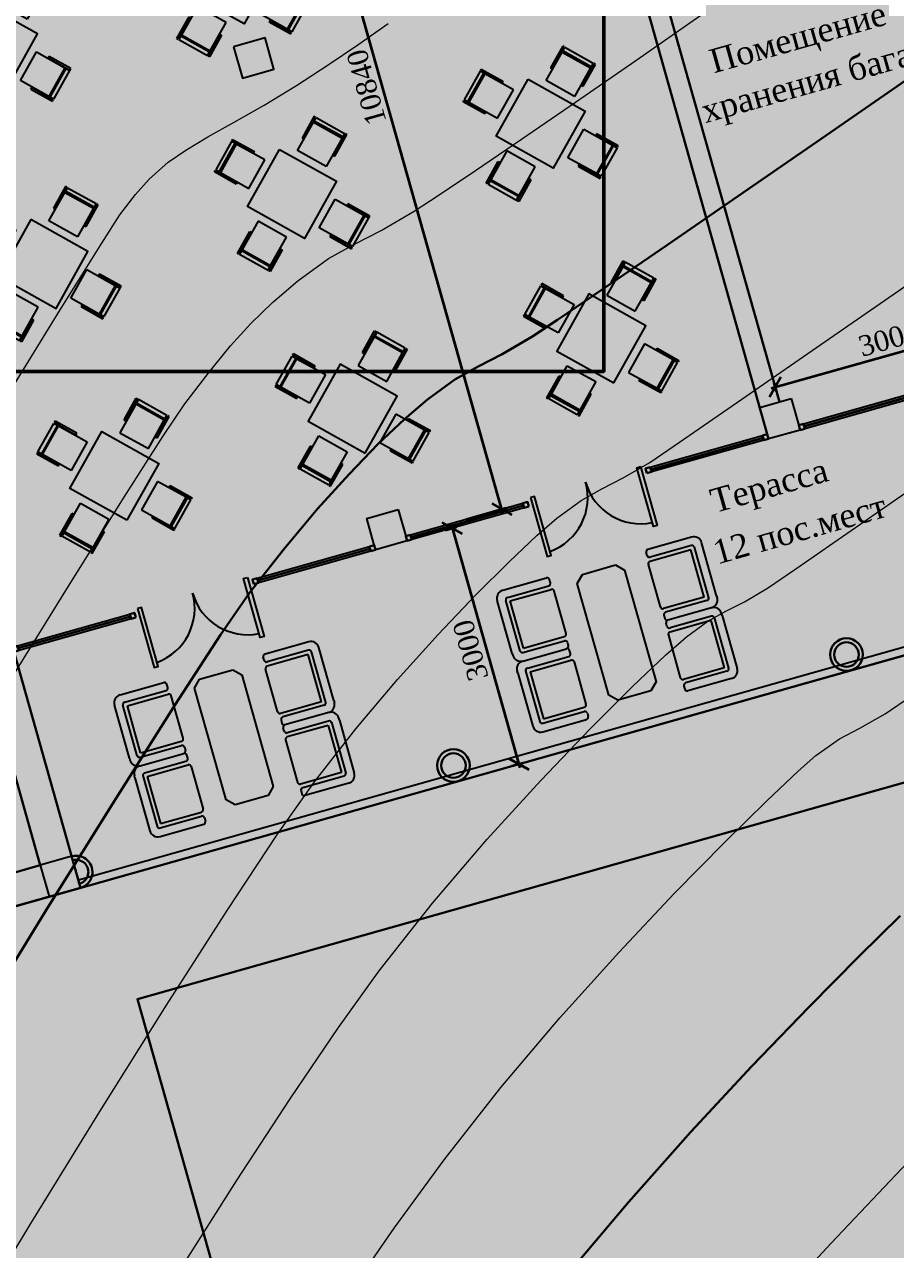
# Model space of a CAD drawing. Header units: millimetres. Extents: x 474337 to 1180020, y 4124662 to 4776603.
# Drawn here: x 769061 to 779724, y 4415351 to 4430349 of the extents above; entities that cross this region are included whole.
import ezdxf

# ---------------------------------------------------------------- set-up
doc = ezdxf.new("R2010")
doc.units = ezdxf.units.MM
doc.header["$PDMODE"] = 32
doc.header["$PDSIZE"] = 0.33
for name, color, linetype in [('(031) Горизонтали', 42, 'Continuous'), ('100_FURNITURE', 25, 'Continuous'), ('A_Windows', 160, 'Continuous'), ('ШРИФТ', 7, 'Continuous')]:
    doc.layers.add(name, color=color, linetype=linetype)
doc.layers.add('(032) Горизонтали утолщенные', color=32, linetype='Continuous', lineweight=30)
doc.styles.add('GENERATED_STYLE_1', font='times.ttf')
doc.styles.add('J~stule', font='dutch.ttf')
doc.linetypes.add('FENCELINE1', pattern='A,0.25,-0.1,[133,ltypeshp.shx,S=0.1,R=0,X=-0.1,Y=0],-0.1,1', length=1.45)
doc.dimstyles.new('J~style', dxfattribs={"dimscale": 100, "dimtxt": 2.5, "dimasz": 2, "dimexe": 0.55, "dimexo": 0.725, "dimtad": 1, "dimdec": 0, "dimdsep": 46, "dimtxsty": 'J~stule', "dimblk": 'OBLIQUE', "dimcen": 2, "dimdle": 0.5, "dimadec": 0, "dimazin": 0, "dimtfac": 1, "dimtdec": 0, "dimtmove": 0, "dimatfit": 3, "dimfxl": 1, "dimarcsym": 0})

# ---------------------------------------------------------------- blocks, each defined once
blk = doc.blocks.new('hydyd')
for p, q in [((-820, -29), (-537, 254)), ((-503, 220), (-786, -63)), ((-774, -75), (-491, 208)), ((-537, 254), (-503, 220)), ((-517, 277), (-531, 263)), ((-531, 263), (-316, 47)), ((-302, 61), (-517, 277)), ((-491, 208), (-208, -75)), ((491, 208), (208, -75)), ((302, 61), (517, 277)), ((531, 263), (316, 47)), ((774, -75), (491, 208)), ((537, 254), (503, 220)), ((503, 220), (786, -63)), ((517, 277), (531, 263)), ((820, -29), (537, 254)), ((-316, 47), (-302, 61)), ((316, 47), (302, 61)), ((-827, -33), (-841, -47)), ((-841, -47), (-625, -262)), ((-612, -248), (-827, -33)), ((-786, -63), (-820, -29)), ((-491, -358), (-774, -75)), ((-208, -75), (-491, -358)), ((208, -75), (491, -358)), ((491, -358), (774, -75)), ((612, -248), (827, -33)), ((841, -47), (625, -262)), ((786, -63), (820, -29)), ((827, -33), (841, -47)), ((-625, -262), (-612, -248)), ((625, -262), (612, -248)), ((-627, -867), (-842, -1083)), ((-828, -1097), (-613, -881)), ((-774, -1057), (-491, -774)), ((-613, -881), (-627, -867)), ((-491, -774), (-208, -1057)), ((491, -774), (208, -1057)), ((774, -1057), (491, -774)), ((613, -881), (627, -867)), ((828, -1097), (613, -881)), ((627, -867), (842, -1083)), ((-842, -1083), (-828, -1097)), ((-820, -1103), (-786, -1069)), ((-537, -1386), (-820, -1103)), ((-786, -1069), (-503, -1351)), ((-491, -1339), (-774, -1057)), ((-317, -1177), (-532, -1392)), ((-519, -1406), (-303, -1191)), ((-208, -1057), (-491, -1339)), ((-303, -1191), (-317, -1177)), ((208, -1057), (491, -1339)), ((303, -1191), (317, -1177)), ((519, -1406), (303, -1191)), ((317, -1177), (532, -1392)), ((491, -1339), (774, -1057)), ((786, -1069), (503, -1351)), ((537, -1386), (820, -1103)), ((820, -1103), (786, -1069)), ((842, -1083), (828, -1097)), ((-503, -1351), (-537, -1386)), ((-532, -1392), (-519, -1406)), ((503, -1351), (537, -1386)), ((532, -1392), (519, -1406))]:
    blk.add_line(p, q)
blk.add_lwpolyline([(0, -1131), (566, -566), (0, 0), (-566, -566), (0, -1131)])
blk = doc.blocks.new('_Oblique')
at = {"color": 0, "linetype": 'ByBlock', "lineweight": -2}
blk.add_line((-0.5, -0.5), (0.5, 0.5), dxfattribs=at)
blk = doc.blocks.new('*D143')
at = {"color": 0, "lineweight": -2, "transparency": 16777216}
for p, q in [((3361026, -531298), (3361026, -531190)), ((3364026, -531298), (3364026, -531190)), ((3360976, -531245), (3364076, -531245))]:
    blk.add_line(p, q, dxfattribs=at)
at = {"layer": 'Defpoints', "color": 0, "lineweight": 30, "transparency": 16777216}
for p in [(3364026, -531245), (3361026, -531370), (3364026, -531370)]:
    blk.add_point(p, dxfattribs=at)
at = {"color": 0, "lineweight": -2, "transparency": 16777216, "xscale": 200, "yscale": 200, "zscale": 200, "rotation": 180}
blk.add_blockref('_Oblique', (3361026, -531245), dxfattribs=at)
at = {"color": 0, "lineweight": -2, "transparency": 16777216, "xscale": 200, "yscale": 200, "zscale": 200}
blk.add_blockref('_Oblique', (3364026, -531245), dxfattribs=at)
at = {"color": 0, "transparency": 16777216, "insert": (3362526, -531055), "char_height": 250, "attachment_point": 5, "style": 'J~stule'}
blk.add_mtext('3000', dxfattribs=at)
blk = doc.blocks.new('*D144')
at = {"color": 0, "lineweight": -2, "transparency": 16777216}
for p, q in [((3356948, -520933), (3357453, -520933)), ((3357398, -531823), (3357398, -520883)), ((3356948, -531773), (3357453, -531773))]:
    blk.add_line(p, q, dxfattribs=at)
at = {"layer": 'Defpoints', "color": 0, "lineweight": 30, "transparency": 16777216}
for p in [(3356876, -520933), (3357398, -520933), (3356876, -531773)]:
    blk.add_point(p, dxfattribs=at)
at = {"color": 0, "lineweight": -2, "transparency": 16777216, "xscale": 200, "yscale": 200, "zscale": 200}
for p, rotation in [((3357398, -520933), 90), ((3357398, -531773), 270)]:
    blk.add_blockref('_Oblique', p, dxfattribs=dict(at, rotation=rotation))
at = {"color": 0, "transparency": 16777216, "insert": (3357207, -526353), "char_height": 250, "attachment_point": 5, "rotation": 90, "style": 'J~stule'}
blk.add_mtext('10840', dxfattribs=at)
blk = doc.blocks.new('*D153')
at = {"color": 0, "lineweight": -2, "transparency": 16777216}
for p, q in [((3342176, -521206), (3342176, -521929)), ((3360776, -521206), (3360776, -521929)), ((3360826, -521874), (3342126, -521874))]:
    blk.add_line(p, q, dxfattribs=at)
at = {"layer": 'Defpoints', "color": 0, "lineweight": 30, "transparency": 16777216}
for p in [(3342176, -521133), (3360776, -521133), (3342176, -521874)]:
    blk.add_point(p, dxfattribs=at)
at = {"color": 0, "lineweight": -2, "transparency": 16777216, "xscale": 200, "yscale": 200, "zscale": 200, "rotation": 180}
blk.add_blockref('_Oblique', (3342176, -521874), dxfattribs=at)
at = {"color": 0, "lineweight": -2, "transparency": 16777216, "xscale": 200, "yscale": 200, "zscale": 200}
blk.add_blockref('_Oblique', (3360776, -521874), dxfattribs=at)
at = {"color": 0, "transparency": 16777216, "insert": (3351476, -521683), "char_height": 250, "attachment_point": 5, "style": 'J~stule'}
blk.add_mtext('18600', dxfattribs=at)
blk = doc.blocks.new('*D155')
at = {"color": 0, "lineweight": -2, "transparency": 16777216}
for p, q in [((3356751, -531783), (3356751, -534883)), ((3356664, -531833), (3356806, -531833)), ((3356664, -534833), (3356806, -534833))]:
    blk.add_line(p, q, dxfattribs=at)
at = {"layer": 'Defpoints', "color": 0, "lineweight": 30, "transparency": 16777216}
for p in [(3356592, -531833), (3356592, -534833), (3356751, -534833)]:
    blk.add_point(p, dxfattribs=at)
at = {"color": 0, "lineweight": -2, "transparency": 16777216, "xscale": 200, "yscale": 200, "zscale": 200}
for p, rotation in [((3356751, -531833), 90), ((3356751, -534833), 270)]:
    blk.add_blockref('_Oblique', p, dxfattribs=dict(at, rotation=rotation))
at = {"color": 0, "transparency": 16777216, "insert": (3356561, -533333), "char_height": 250, "attachment_point": 5, "rotation": 90, "style": 'J~stule'}
blk.add_mtext('3000', dxfattribs=at)
blk = doc.blocks.new('*U76')
at = {"color": 7, "lineweight": 30}
for points in [[(0, 60), (60, 60), (60, 0), (0, 0)], [(4600, 60), (4540, 60), (4540, 0), (4600, 0)]]:
    blk.add_lwpolyline(points, close=True, dxfattribs=at)
at = {"color": 4, "lineweight": 25}
for points in [[(60, 60), (4540, 60), (4540, 0), (60, 0)], [(60, 35), (4540, 35), (4540, 25), (60, 25)]]:
    blk.add_lwpolyline(points, close=True, dxfattribs=at)
blk = doc.blocks.new('*U92')
at = {"color": 7, "lineweight": 30}
for points in [[(0, 60), (60, 60), (60, 0), (0, 0)], [(1550, 60), (1490, 60), (1490, 0), (1550, 0)]]:
    blk.add_lwpolyline(points, close=True, dxfattribs=at)
at = {"color": 4, "lineweight": 25}
for points in [[(60, 60), (1490, 60), (1490, 0), (60, 0)], [(60, 35), (1490, 35), (1490, 25), (60, 25)]]:
    blk.add_lwpolyline(points, close=True, dxfattribs=at)
blk = doc.blocks.new('dfgfdgf')
h = blk.add_hatch(color=256)
h.dxf.hatch_style = 1
h.paths.add_polyline_path([(3356175.57, -525833.49), (3356175.57, -525433.49), (3355775.57, -525433.49), (3355775.57, -525833.49)])
h = blk.add_hatch(color=256)
h.dxf.hatch_style = 1
h.paths.add_polyline_path([(3355775.57, -531833.49), (3355775.57, -531433.49), (3356175.57, -531433.49), (3356175.57, -531833.49)])
h = blk.add_hatch(color=256)
h.dxf.hatch_style = 1
h.paths.add_polyline_path([(3360775.57, -531833.49), (3360775.57, -531433.49), (3361175.57, -531433.49), (3361175.57, -531833.49)])
h = blk.add_hatch(color=256)
h.dxf.hatch_style = 1
h.paths.add_polyline_path([(3351175.57, -534833.49), (3351175.57, -534433.49), (3350775.57, -534433.49), (3350775.57, -534833.49)])
at = {"lineweight": 30}
for p, q in [((3360775.57, -531833.49), (3360775.57, -525433.49)), ((3361025.57, -531433.49), (3361025.57, -525833.49))]:
    blk.add_line(p, q, dxfattribs=at)
for p, q in [((3352282.4, -532693.62), (3352838.57, -532693.62)), ((3354682.4, -532693.62), (3354126.22, -532693.62)), ((3352182.4, -533468.62), (3352182.4, -532793.62)), ((3352182.4, -533468.62), (3352182.4, -532793.62)), ((3352282.4, -533468.62), (3352282.4, -532823.62)), ((3352312.4, -532793.62), (3352838.57, -532793.62)), ((3352332.4, -533443.62), (3352332.4, -532843.62)), ((3352332.4, -532843.62), (3352852.4, -532843.62)), ((3352868.57, -532763.62), (3352868.57, -532723.62)), ((3354096.22, -532763.62), (3354096.22, -532723.62)), ((3354632.4, -532843.62), (3354112.4, -532843.62)), ((3354652.4, -532793.62), (3354126.22, -532793.62)), ((3354632.4, -533443.62), (3354632.4, -532843.62)), ((3354682.4, -533468.62), (3354682.4, -532823.62)), ((3354782.4, -533468.62), (3354782.4, -532793.62)), ((3357040.96, -533507.78), (3357040.96, -532832.78)), ((3357040.96, -533507.78), (3357040.96, -532832.78)), ((3357140.96, -532732.78), (3357697.14, -532732.78)), ((3357170.96, -532832.78), (3357697.14, -532832.78)), ((3357727.14, -532802.78), (3357727.14, -532762.78)), ((3358954.79, -532802.78), (3358954.79, -532762.78)), ((3359540.96, -532732.78), (3358984.79, -532732.78)), ((3359510.96, -532832.78), (3358984.79, -532832.78)), ((3359640.96, -533507.78), (3359640.96, -532832.78)), ((3352882.4, -533413.62), (3352882.4, -532873.62)), ((3354082.4, -533413.62), (3354082.4, -532873.62)), ((3357140.96, -533507.78), (3357140.96, -532862.78)), ((3357190.96, -533482.78), (3357190.96, -532882.78)), ((3357190.96, -532882.78), (3357710.96, -532882.78)), ((3357740.96, -533452.78), (3357740.96, -532912.78)), ((3358940.96, -533452.78), (3358940.96, -532912.78)), ((3359490.96, -532882.78), (3358970.96, -532882.78)), ((3359490.96, -533482.78), (3359490.96, -532882.78)), ((3359540.96, -533507.78), (3359540.96, -532862.78)), ((3352332.4, -533443.62), (3352852.4, -533443.62)), ((3354632.4, -533443.62), (3354112.4, -533443.62)), ((3352182.4, -533468.62), (3352182.4, -533493.62)), ((3352182.4, -533468.62), (3352182.4, -533493.62)), ((3352282.4, -533468.62), (3352282.4, -533463.62)), ((3352282.4, -533593.62), (3352838.57, -533593.62)), ((3352282.4, -533593.62), (3352838.57, -533593.62)), ((3352312.4, -533493.62), (3352838.57, -533493.62)), ((3352868.57, -533523.62), (3352868.57, -533563.62)), ((3354096.22, -533523.62), (3354096.22, -533563.62)), ((3354652.4, -533493.62), (3354126.22, -533493.62)), ((3354682.4, -533593.62), (3354126.22, -533593.62)), ((3354682.4, -533593.62), (3354126.22, -533593.62)), ((3354682.4, -533468.62), (3354682.4, -533463.62)), ((3354782.4, -533468.62), (3354782.4, -533493.62)), ((3357040.96, -533507.78), (3357040.96, -533532.78)), ((3357040.96, -533507.78), (3357040.96, -533532.78)), ((3357140.96, -533507.78), (3357140.96, -533502.78)), ((3357170.96, -533532.78), (3357697.14, -533532.78)), ((3357190.96, -533482.78), (3357710.96, -533482.78)), ((3357727.14, -533562.78), (3357727.14, -533602.78)), ((3358954.79, -533562.78), (3358954.79, -533602.78)), ((3359490.96, -533482.78), (3358970.96, -533482.78)), ((3359510.96, -533532.78), (3358984.79, -533532.78)), ((3359540.96, -533507.78), (3359540.96, -533502.78)), ((3359640.96, -533507.78), (3359640.96, -533532.78)), ((3352182.4, -533718.62), (3352182.4, -533693.62)), ((3352182.4, -533718.62), (3352182.4, -533693.62)), ((3352182.4, -533718.62), (3352182.4, -534393.62)), ((3352182.4, -533718.62), (3352182.4, -534393.62)), ((3352282.4, -533718.62), (3352282.4, -534363.62)), ((3352282.4, -533718.62), (3352282.4, -533723.62)), ((3352312.4, -533693.62), (3352838.57, -533693.62)), ((3352332.4, -533743.62), (3352332.4, -534343.62)), ((3352332.4, -533743.62), (3352852.4, -533743.62)), ((3352868.57, -533663.62), (3352868.57, -533623.62)), ((3354096.22, -533663.62), (3354096.22, -533623.62)), ((3354632.4, -533743.62), (3354112.4, -533743.62)), ((3354652.4, -533693.62), (3354126.22, -533693.62)), ((3354632.4, -533743.62), (3354632.4, -534343.62)), ((3354682.4, -533718.62), (3354682.4, -534363.62)), ((3354682.4, -533718.62), (3354682.4, -533723.62)), ((3354782.4, -533718.62), (3354782.4, -533693.62)), ((3354782.4, -533718.62), (3354782.4, -534393.62)), ((3357040.96, -533757.78), (3357040.96, -533732.78)), ((3357040.96, -533757.78), (3357040.96, -533732.78)), ((3357140.96, -533632.78), (3357697.14, -533632.78)), ((3357140.96, -533632.78), (3357697.14, -533632.78)), ((3357170.96, -533732.78), (3357697.14, -533732.78)), ((3357727.14, -533702.78), (3357727.14, -533662.78)), ((3358954.79, -533702.78), (3358954.79, -533662.78)), ((3359540.96, -533632.78), (3358984.79, -533632.78)), ((3359540.96, -533632.78), (3358984.79, -533632.78)), ((3359510.96, -533732.78), (3358984.79, -533732.78)), ((3359640.96, -533757.78), (3359640.96, -533732.78)), ((3352882.4, -533773.62), (3352882.4, -534313.62)), ((3354082.4, -533773.62), (3354082.4, -534313.62)), ((3357040.96, -533757.78), (3357040.96, -534432.78)), ((3357040.96, -533757.78), (3357040.96, -534432.78)), ((3357140.96, -533757.78), (3357140.96, -534402.78)), ((3357140.96, -533757.78), (3357140.96, -533762.78)), ((3357190.96, -533782.78), (3357190.96, -534382.78)), ((3357190.96, -533782.78), (3357710.96, -533782.78)), ((3357740.96, -533812.78), (3357740.96, -534352.78)), ((3358940.96, -533812.78), (3358940.96, -534352.78)), ((3359490.96, -533782.78), (3358970.96, -533782.78)), ((3359490.96, -533782.78), (3359490.96, -534382.78)), ((3359540.96, -533757.78), (3359540.96, -534402.78)), ((3359540.96, -533757.78), (3359540.96, -533762.78)), ((3359640.96, -533757.78), (3359640.96, -534432.78)), ((3352332.4, -534343.62), (3352852.4, -534343.62)), ((3354632.4, -534343.62), (3354112.4, -534343.62)), ((3352282.4, -534493.62), (3352838.57, -534493.62)), ((3352312.4, -534393.62), (3352838.57, -534393.62)), ((3352868.57, -534423.62), (3352868.57, -534463.62)), ((3354096.22, -534423.62), (3354096.22, -534463.62)), ((3354652.4, -534393.62), (3354126.22, -534393.62)), ((3354682.4, -534493.62), (3354126.22, -534493.62)), ((3357170.96, -534432.78), (3357697.14, -534432.78)), ((3357190.96, -534382.78), (3357710.96, -534382.78)), ((3357727.14, -534462.78), (3357727.14, -534502.78)), ((3358954.79, -534462.78), (3358954.79, -534502.78)), ((3359490.96, -534382.78), (3358970.96, -534382.78)), ((3359510.96, -534432.78), (3358984.79, -534432.78)), ((3357140.96, -534532.78), (3357697.14, -534532.78)), ((3359540.96, -534532.78), (3358984.79, -534532.78)), ((3351175.57, -534833.49), (3365775.57, -534833.49))]:
    blk.add_line(p, q)
at = {"linetype": 'FENCELINE1', "ltscale": 200}
blk.add_line((3351175.57, -534733.49), (3365775.57, -534733.49), dxfattribs=at)
for points in [[(3355775.57, -525433.49), (3355775.57, -525833.49), (3356175.57, -525833.49), (3356175.57, -525433.49)], [(3356175.57, -531433.49), (3356175.57, -531833.49), (3355775.57, -531833.49), (3355775.57, -531433.49)], [(3361175.57, -531433.49), (3361175.57, -531833.49), (3360775.57, -531833.49), (3360775.57, -531433.49)], [(3352775.57, -531733.49), (3352775.57, -532483.49), (3352825.57, -532483.49), (3352825.57, -531733.49)], [(3354175.57, -531733.49), (3354175.57, -532483.49), (3354125.57, -532483.49), (3354125.57, -531733.49)], [(3357775.57, -531733.49), (3357775.57, -532483.49), (3357825.57, -532483.49), (3357825.57, -531733.49)], [(3359175.57, -531733.49), (3359175.57, -532483.49), (3359125.57, -532483.49), (3359125.57, -531733.49)], [(3350775.57, -534433.49), (3350775.57, -534833.49), (3351175.57, -534833.49), (3351175.57, -534433.49)]]:
    blk.add_lwpolyline(points, close=True)
at = {"lineweight": 30}
blk.add_lwpolyline([(3350225.57, -534433.49), (3350775.57, -534433.49), (3350775.57, -531433.49), (3351175.57, -531433.49), (3351175.57, -534833.49), (3350225.57, -534833.49)], dxfattribs=at)
for centre, radius in [((3355975.57, -534633.49), 200), ((3355975.57, -534633.49), 150), ((3360975.57, -534633.49), 200), ((3360975.57, -534633.49), 150)]:
    blk.add_circle(centre, radius, dxfattribs=at)
for centre, radius, start, end in [((3352775.57, -531733.49), 700, 274.096044, 0), ((3354175.57, -531733.49), 700, 180, 265.903956), ((3357775.57, -531733.49), 700, 274.096044, 0), ((3359175.57, -531733.49), 700, 180, 265.903956), ((3352282.4, -532793.62), 100, 90, 180), ((3352838.57, -532723.62), 30, 0, 90), ((3354126.22, -532723.62), 30, 90, 180), ((3354682.4, -532793.62), 100, 0, 90), ((3352312.4, -532823.62), 30, 90, 180), ((3352838.57, -532763.62), 30, 270, 0), ((3352852.4, -532873.62), 30, 0, 90), ((3354112.4, -532873.62), 30, 90, 180), ((3354126.22, -532763.62), 30, 180, 270), ((3354652.4, -532823.62), 30, 0, 90), ((3357140.96, -532832.78), 100, 90, 180), ((3357170.96, -532862.78), 30, 90, 180), ((3357697.14, -532762.78), 30, 0, 90), ((3357697.14, -532802.78), 30, 270, 0), ((3358984.79, -532762.78), 30, 90, 180), ((3358984.79, -532802.78), 30, 180, 270), ((3359510.96, -532862.78), 30, 0, 90), ((3359540.96, -532832.78), 100, 0, 90), ((3357710.96, -532912.78), 30, 0, 90), ((3358970.96, -532912.78), 30, 90, 180), ((3352852.4, -533413.62), 30, 270, 0), ((3354112.4, -533413.62), 30, 180, 270), ((3352282.4, -533493.62), 100, 180, 270), ((3352282.4, -533693.62), 100, 90, 180), ((3352312.4, -533463.62), 30, 180, 270), ((3352838.57, -533523.62), 30, 0, 90), ((3352838.57, -533563.62), 30, 270, 0), ((3352838.57, -533623.62), 30, 0, 90), ((3354126.22, -533523.62), 30, 90, 180), ((3354126.22, -533563.62), 30, 180, 270), ((3354126.22, -533623.62), 30, 90, 180), ((3354652.4, -533463.62), 30, 270, 0), ((3354682.4, -533493.62), 100, 270, 0), ((3354682.4, -533693.62), 100, 0, 90), ((3357140.96, -533532.78), 100, 180, 270), ((3357170.96, -533502.78), 30, 180, 270), ((3357697.14, -533562.78), 30, 0, 90), ((3357710.96, -533452.78), 30, 270, 0), ((3358970.96, -533452.78), 30, 180, 270), ((3358984.79, -533562.78), 30, 90, 180), ((3359510.96, -533502.78), 30, 270, 0), ((3359540.96, -533532.78), 100, 270, 0), ((3352312.4, -533723.62), 30, 90, 180), ((3352838.57, -533663.62), 30, 270, 0), ((3352852.4, -533773.62), 30, 0, 90), ((3354112.4, -533773.62), 30, 90, 180), ((3354126.22, -533663.62), 30, 180, 270), ((3354652.4, -533723.62), 30, 0, 90), ((3357140.96, -533732.78), 100, 90, 180), ((3357170.96, -533762.78), 30, 90, 180), ((3357697.14, -533602.78), 30, 270, 0), ((3357697.14, -533662.78), 30, 0, 90), ((3357697.14, -533702.78), 30, 270, 0), ((3358984.79, -533602.78), 30, 180, 270), ((3358984.79, -533662.78), 30, 90, 180), ((3358984.79, -533702.78), 30, 180, 270), ((3359510.96, -533762.78), 30, 0, 90), ((3359540.96, -533732.78), 100, 0, 90), ((3357710.96, -533812.78), 30, 0, 90), ((3358970.96, -533812.78), 30, 90, 180), ((3352852.4, -534313.62), 30, 270, 0), ((3354112.4, -534313.62), 30, 180, 270), ((3352282.4, -534393.62), 100, 180, 270), ((3352312.4, -534363.62), 30, 180, 270), ((3352838.57, -534423.62), 30, 0, 90), ((3352838.57, -534463.62), 30, 270, 0), ((3354126.22, -534423.62), 30, 90, 180), ((3354126.22, -534463.62), 30, 180, 270), ((3354652.4, -534363.62), 30, 270, 0), ((3354682.4, -534393.62), 100, 270, 0), ((3357140.96, -534432.78), 100, 180, 270), ((3357170.96, -534402.78), 30, 180, 270), ((3357697.14, -534462.78), 30, 0, 90), ((3357710.96, -534352.78), 30, 270, 0), ((3358970.96, -534352.78), 30, 180, 270), ((3358984.79, -534462.78), 30, 90, 180), ((3359510.96, -534402.78), 30, 270, 0), ((3359540.96, -534432.78), 100, 270, 0), ((3357697.14, -534502.78), 30, 270, 0), ((3358984.79, -534502.78), 30, 180, 270)]:
    blk.add_arc(centre, radius, start, end)
for radius in [200, 150]:
    blk.add_arc((3351175.57, -534633.49), radius, 270, 90, dxfattribs=at)
at = {"layer": '100_FURNITURE', "color": 0}
for p, q in [((3353182.4, -532859.68), (3353271.68, -532770.39)), ((3353271.68, -532770.39), (3353693.11, -532770.39)), ((3353693.11, -532770.39), (3353782.4, -532859.68)), ((3358040.96, -532898.84), (3358130.25, -532809.55)), ((3358130.25, -532809.55), (3358551.67, -532809.55)), ((3358551.67, -532809.55), (3358640.96, -532898.84)), ((3353182.4, -534281.1), (3353182.4, -532859.68)), ((3353782.4, -532859.68), (3353782.4, -534281.1)), ((3358040.96, -534320.26), (3358040.96, -532898.84)), ((3358640.96, -532898.84), (3358640.96, -534320.26)), ((3353271.68, -534370.39), (3353182.4, -534281.1)), ((3353782.4, -534281.1), (3353693.11, -534370.39)), ((3358130.25, -534409.55), (3358040.96, -534320.26)), ((3358640.96, -534320.26), (3358551.67, -534409.55)), ((3353693.11, -534370.39), (3353271.68, -534370.39)), ((3358551.67, -534409.55), (3358130.25, -534409.55))]:
    blk.add_line(p, q, dxfattribs=at)
at = {"rotation": 180}
for p in [(3352943.75, -525196.24), (3352813.22, -527927.41)]:
    blk.add_blockref('hydyd', p, dxfattribs=at)
at = {"xscale": -1, "rotation": 180}
for p in [(3355975.57, -525196.24), (3355975.57, -527927.41), (3359137.92, -527927.41)]:
    blk.add_blockref('hydyd', p, dxfattribs=at)
at = {"xscale": -1}
blk.add_blockref('hydyd', (3352943.75, -529527.22), dxfattribs=at)
for p in [(3355975.57, -529527.22), (3359137.92, -529527.22)]:
    blk.add_blockref('hydyd', p)
at = {"layer": 'A_Windows', "color": 5, "lineweight": 30, "rotation": 180.0000153929365}
for name, p in [('*U92', (3352725.57, -531773.49)), ('*U92', (3355775.57, -531773.49)), ('*U92', (3357725.57, -531773.49)), ('*U92', (3360775.57, -531773.49)), ('*U76', (3365775.57, -531773.49))]:
    blk.add_blockref(name, p, dxfattribs=at)
at = {"layer": 'ШРИФТ', "style": 'GENERATED_STYLE_1'}
for s, p in [('Помещение', (3361345.33, -527344.62)), ('хранения багажа', (3361081.55, -527903.76)), ('Терасса', (3359890.92, -532528.44)), ('12 пос.мест', (3359749.9, -533142.88))]:
    blk.add_text(s, height=292.5, dxfattribs=at).set_placement(p)
for base, p1, p2, picture, middle in [((3357398.02, -520933.49), (3356875.7, -531773.49), (3356875.7, -520933.49), '*D144', (3357206.96, -526353.49)), ((3356751.08, -534833.49), (3356591.53, -531833.49), (3356591.53, -534833.49), '*D155', (3356561.07, -533333.49))]:
    dim = blk.add_linear_dim(base=base, p1=p1, p2=p2, angle=90, dimstyle='J~style', override={"dimdec": 1, "dimtdec": 1})
    dim.commit()
    dim.dimension.update_dxf_attribs({"geometry": picture, "text_midpoint": middle})
for base, p1, p2, picture, middle in [((3342175.57, -521873.58), (3360775.57, -521133.49), (3342175.57, -521133.49), '*D153', (3351475.57, -521682.53)), ((3364025.57, -531245.13), (3361025.57, -531370.19), (3364025.57, -531370.19), '*D143', (3362525.57, -531055.12))]:
    dim = blk.add_linear_dim(base=base, p1=p1, p2=p2, dimstyle='J~style', override={"dimdec": 1, "dimtdec": 1})
    dim.commit()
    dim.dimension.update_dxf_attribs({"geometry": picture, "text_midpoint": middle})

msp = doc.modelspace()

# ---------------------------------------------------------------- hatches: boundary and pattern name
at = {"lineweight": 30, "true_color": 0xababab}
h = msp.add_hatch(color=253, dxfattribs=at)
h.dxf.hatch_style = 1
edge = h.paths.add_edge_path()
edge.add_arc((846630, 4561555), 73175, 338.95055, 346.7582, ccw=False)
edge.add_line((914922, 4535273), (911663, 4528011))
edge.add_arc((846808, 4561435), 72961, 318.90504, 332.73521, ccw=False)
edge.add_arc((899642, 4515568), 3000, 224.5229, 315.8135, ccw=False)
edge.add_line((897503, 4513464), (864463, 4551254))
edge.add_line((864463, 4551254), (860836, 4549325))
edge.add_line((860836, 4549325), (895608, 4509554))
edge.add_arc((893205, 4507758), 3000, -36.0724, 36.7572, ccw=False)
edge.add_line((895629, 4505992), (866171, 4470218))
edge.add_arc((864010, 4472299), 3000, 225.8075, 316.0821, ccw=False)
edge.add_line((861919, 4470148), (818734, 4519541))
edge.add_line((818734, 4519541), (818452, 4519193))
edge.add_line((818452, 4519193), (816394, 4516141))
edge.add_line((816394, 4516141), (860071, 4466185))
edge.add_arc((857596, 4464489), 3000, -32.4344, 34.4299, ccw=False)
edge.add_line((860128, 4462880), (845305, 4444879))
edge.add_arc((842989, 4446786), 3000, 225, 320.5299, ccw=False)
edge.add_line((840868, 4444664), (817571, 4467961))
edge.add_arc((816157, 4466547), 2000, 45, 105.7638)
edge.add_line((815614, 4468472), (810446, 4467013))
edge.add_line((810446, 4467013), (808272, 4474712))
edge.add_line((808272, 4474712), (794799, 4470909))
edge.add_line((794799, 4470909), (796972, 4463210))
edge.add_line((796972, 4463210), (797663, 4464444))
edge.add_line((797663, 4464444), (796033, 4470218))
edge.add_line((796033, 4470218), (807582, 4473478))
edge.add_line((807582, 4473478), (809212, 4467704))
edge.add_line((809212, 4467704), (797663, 4464444))
edge.add_line((797663, 4464444), (796972, 4463210))
edge.add_line((796972, 4463210), (752899, 4450768))
edge.add_line((752899, 4450768), (744213, 4442082))
edge.add_line((744213, 4442082), (810151, 4460695))
edge.add_line((810151, 4460695), (811102, 4457327))
edge.add_line((811102, 4457327), (813027, 4457870))
edge.add_line((813027, 4457870), (812076, 4461239))
edge.add_line((812076, 4461239), (813858, 4461742))
edge.add_arc((814402, 4459817), 2000, 45, 105.7638, ccw=False)
edge.add_line((815816, 4461231), (837447, 4439600))
edge.add_arc((835326, 4437479), 3000, -39.4701, 45, ccw=False)
edge.add_line((837641, 4435572), (825729, 4421106))
edge.add_line((825729, 4421106), (817128, 4418678))
edge.add_line((817128, 4418678), (813751, 4430643))
edge.add_line((813751, 4430643), (813489, 4430465))
edge.add_line((813489, 4430465), (810217, 4429542))
edge.add_line((810217, 4429542), (809782, 4431081))
edge.add_line((809782, 4431081), (794846, 4426865))
edge.add_line((794846, 4426865), (795368, 4425016))
edge.add_arc((793960, 4410569), 14516, 77.9187, 84.4334, ccw=False)
edge.add_line((796998, 4424763), (796697, 4425829))
edge.add_line((796697, 4425829), (809901, 4429556))
edge.add_line((809901, 4429556), (813077, 4418307))
edge.add_arc((813584, 4435582), 17282, 232.8228, 268.3162, ccw=False)
edge.add_arc((793960, 4410569), 14516, 50.7638, 84.4334)
edge.add_line((795368, 4425016), (795349, 4425010))
edge.add_line((795349, 4425010), (795386, 4424877))
edge.add_line((795386, 4424877), (792249, 4423992))
edge.add_line((792249, 4423992), (792241, 4424020))
edge.add_line((792241, 4424020), (788391, 4422934))
edge.add_line((788391, 4422934), (788399, 4422905))
edge.add_line((788399, 4422905), (785262, 4422019))
edge.add_line((785262, 4422019), (785224, 4422153))
edge.add_line((785224, 4422153), (785205, 4422147))
edge.add_arc((793960, 4410569), 14516, 127.0942, 160.7638)
edge.add_arc((764153, 4421628), 17282, 303.2114, 338.7046, ccw=False)
edge.add_line((773619, 4407169), (770443, 4418418))
edge.add_line((770443, 4418418), (783647, 4422145))
edge.add_line((783647, 4422145), (783948, 4421079))
edge.add_arc((793960, 4410569), 14516, 127.0942, 133.6088, ccw=False)
edge.add_line((785205, 4422147), (784683, 4423996))
edge.add_line((784683, 4423996), (760700, 4417226))
edge.add_line((760700, 4417226), (759885, 4420113))
edge.add_line((759885, 4420113), (757961, 4419570))
edge.add_line((757961, 4419570), (756222, 4425729))
edge.add_line((756222, 4425729), (758147, 4426273))
edge.add_line((758147, 4426273), (756625, 4431662))
edge.add_line((756625, 4431662), (754701, 4431119))
edge.add_line((754701, 4431119), (752962, 4437278))
edge.add_line((752962, 4437278), (754887, 4437821))
edge.add_line((754887, 4437821), (754343, 4439746))
edge.add_line((754343, 4439746), (757760, 4440711))
edge.add_line((757760, 4440711), (757040, 4443261))
edge.add_line((757040, 4443261), (762429, 4444782))
edge.add_line((762429, 4444782), (763149, 4442232))
edge.add_line((763149, 4442232), (812472, 4456155))
edge.add_line((812472, 4456155), (813246, 4453412))
edge.add_line((813246, 4453412), (815796, 4454132))
edge.add_line((815796, 4454132), (816557, 4451438))
edge.add_line((816557, 4451438), (816846, 4451519))
edge.add_line((816846, 4451519), (817484, 4449257))
edge.add_line((817484, 4449257), (816570, 4448999))
edge.add_line((816570, 4448999), (818309, 4442840))
edge.add_line((818309, 4442840), (816384, 4442297))
edge.add_line((816384, 4442297), (818829, 4433635))
edge.add_line((818829, 4433635), (813054, 4432005))
edge.add_line((813054, 4432005), (813489, 4430465))
edge.add_line((813489, 4430465), (813751, 4430643))
edge.add_line((813751, 4430643), (822605, 4433142))
edge.add_line((822605, 4433142), (815433, 4458550))
edge.add_line((815433, 4458550), (811102, 4457327))
edge.add_line((811102, 4457327), (764185, 4444083))
edge.add_line((764185, 4444083), (763600, 4446152))
edge.add_line((763600, 4446152), (749983, 4442308))
edge.add_line((749983, 4442308), (757740, 4414832))
edge.add_line((757740, 4414832), (766594, 4417331))
edge.add_line((766594, 4417331), (769971, 4405366))
edge.add_line((769971, 4405366), (755467, 4401266))
edge.add_arc((757861, 4391958), 9611, 104.4217, 160.5835)
edge.add_line((748796, 4395153), (732354, 4346129))
edge.add_arc((729465, 4346937), 3000, 217.13, 344.3655, ccw=False)
edge.add_line((727073, 4345126), (704536, 4370904))
edge.add_line((704536, 4370904), (709806, 4375511))
edge.add_line((709806, 4375511), (707173, 4378522))
edge.add_line((707173, 4378522), (703409, 4375231))
edge.add_line((703409, 4375231), (700484, 4378577))
edge.add_line((700484, 4378577), (694461, 4373311))
edge.add_line((694461, 4373311), (698147, 4369095))
edge.add_line((698147, 4369095), (692877, 4364488))
edge.add_line((692877, 4364488), (695510, 4361477))
edge.add_line((695510, 4361477), (702286, 4367401))
edge.add_line((702286, 4367401), (726650, 4339533))
edge.add_arc((724261, 4337719), 3000, -25.6066, 37.2074, ccw=False)
edge.add_line((726966, 4336422), (703051, 4296775))
edge.add_arc((700608, 4298516), 3000, 284.004, 324.5226, ccw=False)
edge.add_arc((702314, 4289686), 6000, 99.4004, 114.7492)
edge.add_arc((698821, 4297970), 3000, 225.2666, 289.0719, ccw=False)
edge.add_line((696710, 4295839), (659800, 4338056))
edge.add_line((659800, 4338056), (662811, 4340688))
edge.add_line((662811, 4340688), (658354, 4345786))
edge.add_line((658354, 4345786), (652332, 4340521))
edge.add_line((652332, 4340521), (696718, 4289752))
edge.add_arc((694232, 4287990), 3047, -22.6604, 35.3267, ccw=False)
edge.add_line((697044, 4286817), (694123, 4282038))
edge.add_line((694123, 4282038), (683636, 4279308))
edge.add_line((683636, 4279308), (676831, 4275960))
edge.add_line((676831, 4275960), (665093, 4272980))
edge.add_line((665093, 4272980), (665247, 4271892))
edge.add_line((665247, 4271892), (652756, 4270586))
edge.add_line((652756, 4270586), (647043, 4269815))
edge.add_line((647043, 4269815), (646667, 4270703))
edge.add_line((646667, 4270703), (639481, 4269737))
edge.add_line((639481, 4269737), (640340, 4263755))
edge.add_line((640340, 4263755), (648547, 4264617))
edge.add_line((648547, 4264617), (669846, 4269535))
edge.add_line((669846, 4269535), (686295, 4271847))
edge.add_line((686295, 4271847), (694953, 4272300))
edge.add_line((694953, 4272300), (703359, 4278482))
edge.add_arc((704876, 4281071), 3000, 110.7792, 239.6422, ccw=False)
edge.add_arc((702314, 4289686), 6000, 284.4559, 323.9166)
edge.add_arc((709490, 4284259), 3000, 104.1085, 140.8735, ccw=False)
edge.add_line((708759, 4287168), (730309, 4291510))
edge.add_line((730309, 4291510), (737602, 4291510))
edge.add_line((737602, 4291510), (745207, 4292082))
edge.add_line((745207, 4292082), (744853, 4300533))
edge.add_line((744853, 4300533), (748184, 4300782))
edge.add_line((748184, 4300782), (748139, 4301380))
edge.add_line((748139, 4301380), (752527, 4301708))
edge.add_line((752527, 4301708), (752229, 4305697))
edge.add_line((752229, 4305697), (757215, 4306069))
edge.add_line((757215, 4306069), (756161, 4320184))
edge.add_line((756161, 4320184), (753169, 4319961))
edge.add_line((753169, 4319961), (751692, 4319595))
edge.add_line((751692, 4319595), (751785, 4318354))
edge.add_line((751785, 4318354), (754777, 4318577))
edge.add_line((754777, 4318577), (755560, 4308096))
edge.add_line((755560, 4308096), (752566, 4307873))
edge.add_line((752566, 4307873), (752616, 4307230))
edge.add_line((752616, 4307230), (750622, 4307081))
edge.add_line((750622, 4307081), (750920, 4303092))
edge.add_line((750920, 4303092), (746532, 4302764))
edge.add_line((746532, 4302764), (746577, 4302166))
edge.add_line((746577, 4302166), (743984, 4301972))
edge.add_line((743984, 4301972), (743939, 4302570))
edge.add_line((743939, 4302570), (739551, 4302242))
edge.add_line((739551, 4302242), (739253, 4306231))
edge.add_line((739253, 4306231), (737259, 4306082))
edge.add_line((737259, 4306082), (736335, 4318448))
edge.add_line((736335, 4318448), (742318, 4318895))
edge.add_line((742318, 4318895), (742281, 4319394))
edge.add_line((742281, 4319394), (742905, 4320443))
edge.add_line((742905, 4320443), (744899, 4320592))
edge.add_line((744899, 4320592), (745672, 4319647))
edge.add_line((745672, 4319647), (745709, 4319148))
edge.add_line((745709, 4319148), (751692, 4319595))
edge.add_line((751692, 4319595), (753169, 4319961))
edge.add_line((753169, 4319961), (753076, 4321203))
edge.add_line((753076, 4321203), (746725, 4320728))
edge.add_line((746725, 4320728), (745566, 4322146))
edge.add_line((745566, 4322146), (742014, 4321881))
edge.add_line((742014, 4321881), (741079, 4320306))
edge.add_line((741079, 4320306), (734727, 4319832))
edge.add_line((734727, 4319832), (736178, 4300410))
edge.add_line((736178, 4300410), (731830, 4300020))
edge.add_line((731830, 4300020), (732178, 4296180))
edge.add_line((732178, 4296180), (712868, 4292077))
edge.add_arc((712518, 4295056), 3000, 152.4555, 276.6998, ccw=False)
edge.add_line((709858, 4296443), (728947, 4328090))
edge.add_line((728947, 4328090), (737248, 4341852))
edge.add_line((737248, 4341852), (754628, 4393186))
edge.add_arc((757551, 4392511), 3000, 103.3857, 167.0003, ccw=False)
edge.add_line((756856, 4395429), (776555, 4400990))
edge.add_line((776555, 4400990), (778608, 4401569))
edge.add_line((778608, 4401569), (785073, 4403394))
edge.add_arc((793330, 4412799), 12516, 228.7168, 342.8108)
edge.add_line((805287, 4409101), (811751, 4410925))
edge.add_line((811751, 4410925), (813805, 4411505))
edge.add_line((813805, 4411505), (828712, 4415713))
edge.add_arc((829328, 4412777), 3000, 38.6211, 101.8582, ccw=False)
edge.add_line((831672, 4414650), (881499, 4357658))
edge.add_arc((879138, 4355808), 3000, -88.4843, 38.0734, ccw=False)
edge.add_line((879217, 4352809), (891486, 4356908))
edge.add_arc((889489, 4359147), 3000, 217.5619, 311.7461, ccw=False)
edge.add_line((887111, 4357318), (833941, 4418132))
edge.add_arc((836368, 4419896), 3000, 146.8801, 216.0119, ccw=False)
edge.add_line((833855, 4421535), (863339, 4457341))
edge.add_arc((865574, 4455339), 3000, 44.3167, 138.1476, ccw=False)
edge.add_line((867721, 4457435), (923483, 4393654))
edge.add_line((923483, 4393654), (925932, 4396930))
edge.add_line((925932, 4396930), (869568, 4461398))
edge.add_arc((871998, 4463158), 3000, 145.9955, 215.9097, ccw=False)
edge.add_line((869511, 4464836), (899025, 4500676))
edge.add_arc((901198, 4498608), 3000, 44.0403, 136.4148, ccw=False)
edge.add_line((903354, 4500694), (933899, 4465758))
edge.add_arc((931511, 4463941), 3000, 0.9579, 37.2764, ccw=False)
edge.add_line((934511, 4463991), (931120, 4398983))
edge.add_arc((928120, 4398983), 3000, -136.8264, 0, ccw=False)
edge.add_line((925932, 4396930), (923483, 4393654))
edge.add_arc((921083, 4391854), 3000, -38.3059, 36.865, ccw=False)
edge.add_line((923437, 4389995), (891486, 4356908))
edge.add_line((891486, 4356908), (879217, 4352809))
edge.add_line((879217, 4352809), (814888, 4352574))
edge.add_line((814888, 4352574), (813746, 4353711))
edge.add_line((813746, 4353711), (817312, 4357291))
edge.add_line((817312, 4357291), (816782, 4359168))
edge.add_line((816782, 4359168), (812542, 4354911))
edge.add_line((812542, 4354911), (810569, 4356876))
edge.add_line((810569, 4356876), (808967, 4356778))
edge.add_line((808967, 4356778), (813194, 4352568))
edge.add_line((813194, 4352568), (796664, 4352507))
edge.add_arc((796894, 4343510), 9000, 91.4667, 154.1763)
edge.add_line((788793, 4347431), (783940, 4335881))
edge.add_line((783940, 4335881), (772511, 4291780))
edge.add_arc((728781, 4294253), 43799, 325.1348, 356.7639, ccw=False)
edge.add_line((764719, 4269215), (758526, 4257901))
edge.add_line((758526, 4257901), (750513, 4251709))
edge.add_line((750513, 4251709), (749940, 4251152))
edge.add_line((749940, 4251152), (747140, 4251095))
edge.add_line((747140, 4251095), (741078, 4252609))
edge.add_line((741078, 4252609), (738521, 4253544))
edge.add_line((738521, 4253544), (734561, 4255492))
edge.add_line((734561, 4255492), (728743, 4260608))
edge.add_line((728743, 4260608), (731893, 4264483))
edge.add_line((731893, 4264483), (726481, 4268647))
edge.add_line((726481, 4268647), (726181, 4268299))
edge.add_line((726181, 4268299), (714482, 4278402))
edge.add_line((714482, 4278402), (710244, 4275551))
edge.add_line((710244, 4275551), (703359, 4278482))
edge.add_line((703359, 4278482), (694953, 4272300))
edge.add_line((694953, 4272300), (698655, 4271846))
edge.add_line((698655, 4271846), (700577, 4271258))
edge.add_line((700577, 4271258), (705283, 4268756))
edge.add_line((705283, 4268756), (725662, 4253949))
edge.add_line((725662, 4253949), (730039, 4249089))
edge.add_line((730039, 4249089), (733169, 4246730))
edge.add_line((733169, 4246730), (742012, 4244851))
edge.add_line((742012, 4244851), (746646, 4244199))
edge.add_line((746646, 4244199), (747370, 4244225))
edge.add_line((747370, 4244225), (761633, 4255247))
edge.add_line((761633, 4255247), (768126, 4267110))
edge.add_arc((728781, 4294253), 47799, 325.3989, 356.2796)
edge.add_line((776480, 4291151), (787739, 4334598))
edge.add_line((787739, 4334598), (792434, 4345769))
edge.add_arc((796894, 4343510), 5000, 91.8962, 153.1405, ccw=False)
edge.add_line((796729, 4348507), (889261, 4348846))
edge.add_line((889261, 4348846), (934962, 4396171))
edge.add_line((934962, 4396171), (940611, 4503952))
edge.add_arc((933611, 4503957), 7000, 359.9657, 395.1615)
edge.add_line((939334, 4507988), (937696, 4510161))
edge.add_line((937696, 4510161), (941689, 4513170))
edge.add_line((941689, 4513170), (934467, 4522754))
edge.add_line((934467, 4522754), (930474, 4519745))
edge.add_line((930474, 4519745), (926903, 4524484))
edge.add_line((926903, 4524484), (922525, 4523647))
edge.add_line((922525, 4523647), (936092, 4505642))
edge.add_arc((933611, 4503957), 3000, 1.5308, 34.1915, ccw=False)
edge.add_line((936610, 4504037), (935234, 4477793))
edge.add_arc((932269, 4478250), 3000, 224.1493, 351.2398, ccw=False)
edge.add_line((930117, 4476160), (905225, 4504632))
edge.add_arc((907637, 4506416), 3000, 141.5212, 216.4928, ccw=False)
edge.add_line((905288, 4508282), (917989, 4523706))
edge.add_arc((920231, 4521713), 3000, 40.1218, 138.3797, ccw=False)
edge.add_line((922525, 4523647), (926903, 4524484))
edge.add_arc((929486, 4526009), 3000, 136.9754, 210.5573, ccw=False)
edge.add_arc((922275, 4533630), 7500, 311.9949, 332.1855)
edge.add_line((928908, 4530131), (917859, 4544794))
at = {"lineweight": 30}
h = msp.add_hatch(color=21, dxfattribs=at)
h.dxf.hatch_style = 1
h.paths.add_polyline_path([(816384, 4442297), (818309, 4442840), (816570, 4448999), (817484, 4449257), (816846, 4451519), (816557, 4451438), (815796, 4454132), (815652, 4454091), (815679, 4453995), (813273, 4453316), (812472, 4456155), (763149, 4442232), (762429, 4444782), (757040, 4443261), (757081, 4443117), (757177, 4443144), (757856, 4440738), (754343, 4439746), (754887, 4437821), (752962, 4437278), (754701, 4431119), (756625, 4431662), (758147, 4426273), (756222, 4425729), (757961, 4419570), (759885, 4420113), (760700, 4417226), (784683, 4423996), (785262, 4422019), (795386, 4424877), (794846, 4426865), (809782, 4431081), (810217, 4429542), (813489, 4430465), (813054, 4432005), (818829, 4433635)])
h = msp.add_hatch(color=74, dxfattribs=at)
h.dxf.hatch_style = 1
edge = h.paths.add_edge_path()
edge.add_line((783948, 4421079), (783647, 4422145))
edge.add_line((783647, 4422145), (770443, 4418418))
edge.add_line((770443, 4418418), (773619, 4407169))
edge.add_arc((764153, 4421628), 17282, 303.2114, 338.7046)
edge.add_arc((793960, 4410569), 14516, 133.6088, 160.7638, ccw=False)

# ---------------------------------------------------------------- linework, layer by layer
at = {"layer": '(031) Горизонтали', "color": 42, "linetype": 'Continuous', "lineweight": 0}
for points, elevation in [([(768741, 4422091), (769566, 4423420), (770252, 4424517), (770753, 4425304), (771022, 4425704), (771320, 4426094), (771581, 4426414), (771832, 4426689), (772098, 4426946), (772407, 4427211), (772781, 4427482), (773099, 4427660), (773427, 4427826), (773831, 4428063), (774139, 4428265), (774584, 4428563), (775147, 4428944), (775807, 4429397), (776545, 4429907), (777340, 4430464)], 1474990), ([(768757, 4425658), (769497, 4426854), (770006, 4427672), (770228, 4428017), (770419, 4428268), (770586, 4428456), (770821, 4428663), (771034, 4428812), (771306, 4428972), (771629, 4429151), (771994, 4429359), (772390, 4429602), (772777, 4429855), (773140, 4430100), (773512, 4430359)], 1475490), ([(768313, 4414306), (769138, 4415669), (769983, 4417040), (770799, 4418342), (771540, 4419501), (772160, 4420438), (772610, 4421077), (773118, 4421724), (773629, 4422330), (774126, 4422882), (774588, 4423368), (774997, 4423776), (775333, 4424093), (775578, 4424306), (775877, 4424522), (776130, 4424664), (776392, 4424797), (776715, 4424986), (777079, 4425234), (777844, 4425761), (778917, 4426504), (780208, 4427399)], 1473990), ([(770967, 4415103), (771656, 4416191), (772312, 4417196), (772904, 4418069), (773404, 4418763), (774057, 4419590), (774726, 4420375), (775380, 4421095), (775984, 4421726), (776505, 4422245), (776909, 4422629), (777164, 4422854), (777425, 4423043), (777646, 4423166), (777875, 4423282), (778156, 4423447), (778505, 4423685), (779233, 4424189), (780248, 4424894)], 1473490), ([(778044, 4414464), (778935, 4415427), (779802, 4416343), (780590, 4417161), (781243, 4417828), (781705, 4418290), (781921, 4418496), (782111, 4418629), (782277, 4418715), (782481, 4418831), (782683, 4418971), (783085, 4419256), (783655, 4419661), (784361, 4420159), (785168, 4420726), (786046, 4421335), (786961, 4421961), (787882, 4422578), (788666, 4423096), (789411, 4423583), (790137, 4424053)], 1471990), ([(772957, 4414704), (773587, 4415613), (774198, 4416450), (774893, 4417333), (775616, 4418186), (776335, 4418987), (777018, 4419713), (777633, 4420340), (778148, 4420846), (778531, 4421207), (778750, 4421401), (779037, 4421602), (779289, 4421732), (779598, 4421909), (779921, 4422130)], 1472990)]:
    msp.add_lwpolyline(points, dxfattribs=dict(at, elevation=elevation))
at = {"layer": '(032) Горизонтали утолщенные', "color": 32, "linetype": 'Continuous', "lineweight": 30}
for points, elevation in [([(768459, 4418099), (769351, 4419545), (770182, 4420877), (770902, 4422014), (771462, 4422878), (771816, 4423390), (772239, 4423931), (772647, 4424417), (773034, 4424845), (773392, 4425213), (773714, 4425518), (773993, 4425758), (774329, 4426002), (774615, 4426162), (774910, 4426312), (775273, 4426525), (775586, 4426733), (776156, 4427121), (776931, 4427651), (777856, 4428287), (778881, 4428994), (779952, 4429735), (781015, 4430475)], 1474490), ([(775702, 4415039), (776455, 4415932), (777220, 4416793), (777966, 4417596), (778662, 4418320), (779278, 4418941), (779783, 4419435)], 1472490)]:
    msp.add_lwpolyline(points, dxfattribs=dict(at, elevation=elevation))
at = {"lineweight": 30, "elevation": 1453698}
msp.add_lwpolyline([(795386, 4424877), (785262, 4422019), (785224, 4422153), (785205, 4422147), (784683, 4423996), (760700, 4417226), (759885, 4420113), (757961, 4419570), (756222, 4425729), (758147, 4426273), (756625, 4431662), (754701, 4431119), (752962, 4437278), (754887, 4437821), (754343, 4439746), (757760, 4440711), (757040, 4443261), (762429, 4444782), (763149, 4442232), (812472, 4456155)], dxfattribs=at)
at = {"color": 1, "lineweight": 50, "elevation": -1510}
msp.add_lwpolyline([(760242, 4430673), (776153, 4430673), (776153, 4426102), (760242, 4426102)], close=True, dxfattribs=at)
at = {"lineweight": 30, "elevation": 1453698}
msp.add_lwpolyline([(813077, 4418307), (809901, 4429556), (796697, 4425829), (796998, 4424763, 0.028433), (795368, 4425016), (795349, 4425011), (795386, 4424877), (785262, 4422019), (785224, 4422153), (785205, 4422147, 0.028433), (783948, 4421079), (783647, 4422145), (770443, 4418418), (773619, 4407169)], format="xyb", dxfattribs=at)

# ---------------------------------------------------------------- block references
at = {"color": 1, "lineweight": 35, "rotation": 15.76376092732711}
msp.add_blockref('dfgfdgf', (-2600690, 4024079, 1453698), dxfattribs=at)

# ---------------------------------------------------------------- texts
at = {"color": 1, "lineweight": 30, "insert": (761198, 4429825, -1510), "char_height": 2500, "attachment_point": 1, "rotation": 0}
msp.add_mtext_dynamic_manual_height_columns('1476.60', width=12317.49, gutter_width=12500, heights=[0], dxfattribs=at)

doc.saveas('drawing.dxf')
